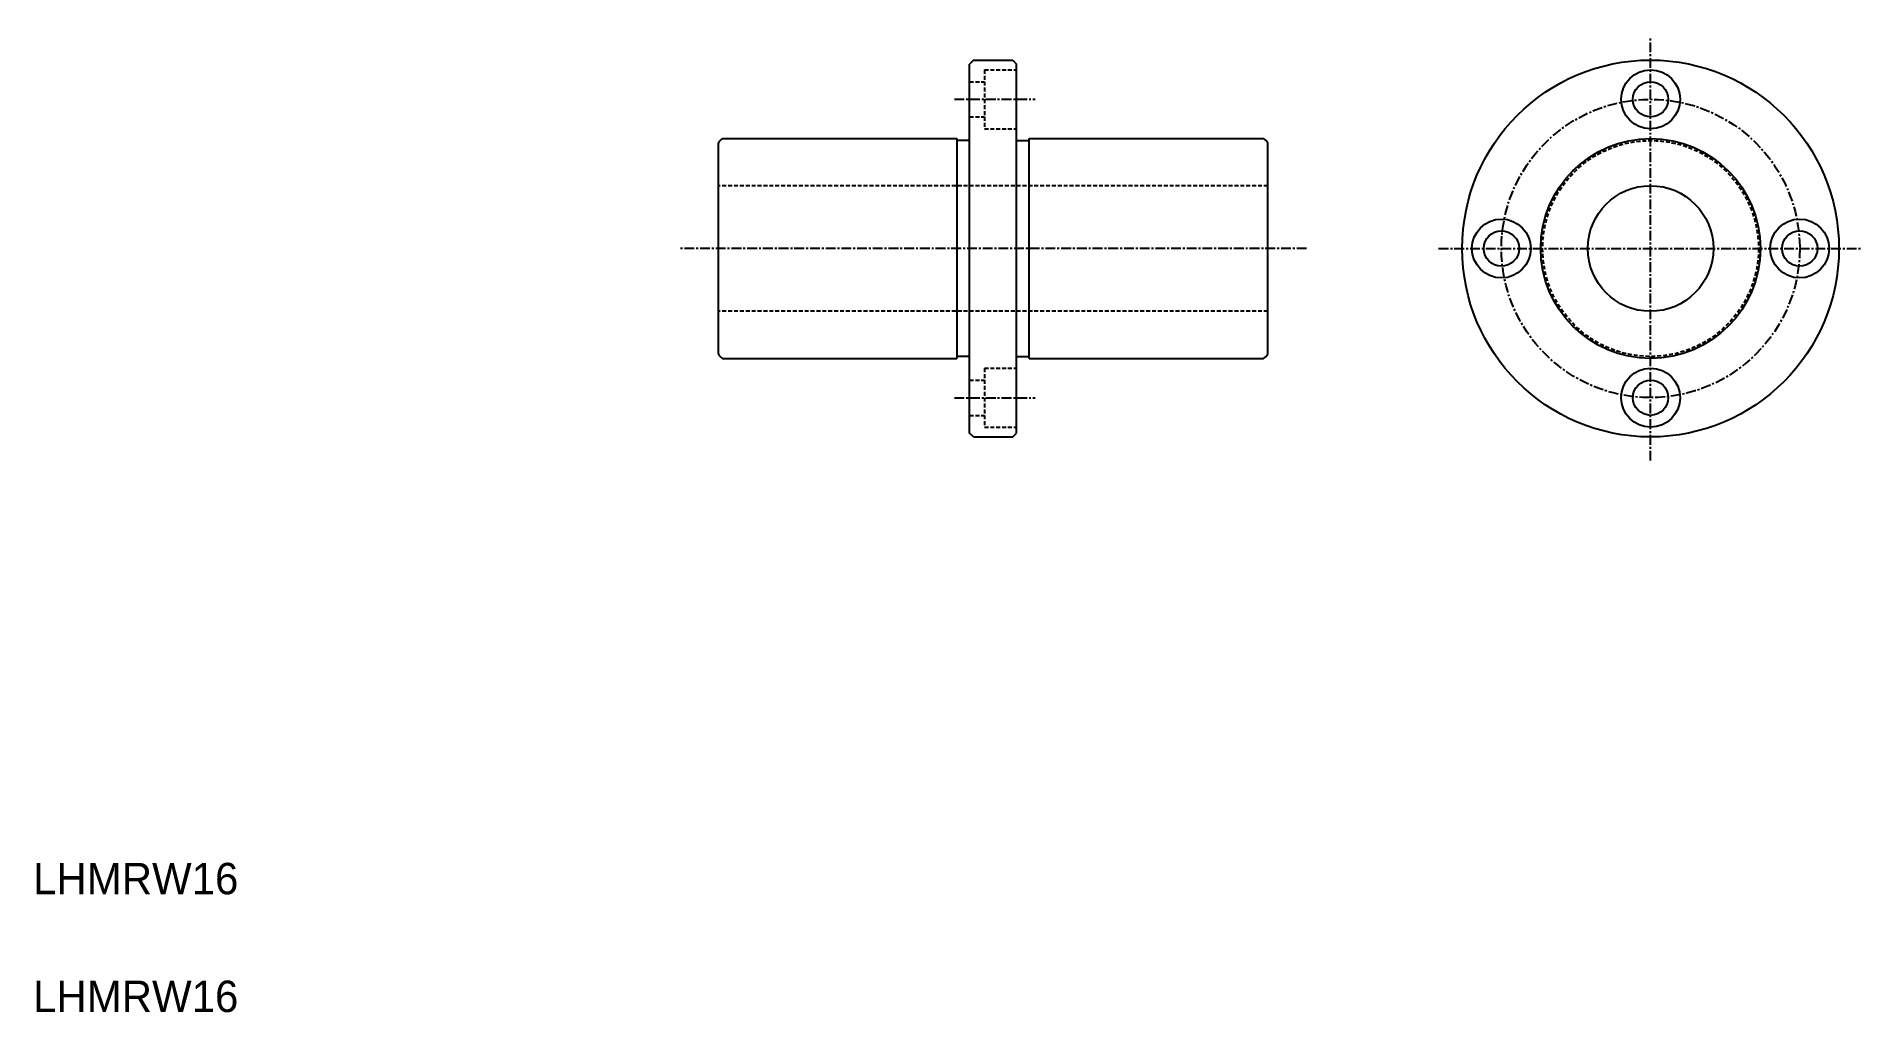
# Model space of a CAD drawing. Extents: x 10 to 243, y 10 to 134.
import ezdxf

# ---------------------------------------------------------------- set-up
doc = ezdxf.new("R2010")
doc.units = 0
doc.linetypes.add('CENTER', pattern=[2, 1.25, -0.25, 0.25, -0.25])
doc.linetypes.add('DASHED', pattern=[0.75, 0.5, -0.25])
doc.layers.get('0').update_dxf_attribs({"linetype": 'CONTINUOUS'})
doc.layers.add('CENTER', color=1, linetype='CENTER')

msp = doc.modelspace()

# ---------------------------------------------------------------- linework, layer by layer
at = {"color": 7, "linetype": 'CONTINUOUS'}
for p, q in [((129.8, 131.25), (129.3, 130.75)), ((129.3, 83.75), (129.3, 130.75)), ((129.8, 131.25), (134.8, 131.25)), ((134.8, 131.25), (135.3, 130.75)), ((135.3, 83.75), (135.3, 130.75)), ((97.84, 121.25), (127.7, 121.25)), ((127.7, 121.25), (127.7, 93.25)), ((129.3, 121), (127.7, 121)), ((135.3, 121), (136.9, 121)), ((136.9, 121.25), (166.76, 121.25)), ((136.9, 93.25), (136.9, 121.25)), ((97.3, 93.79), (97.3, 120.71)), ((167.3, 93.79), (167.3, 120.71)), ((97.84, 93.25), (127.7, 93.25)), ((129.3, 93.5), (127.7, 93.5)), ((135.3, 93.5), (136.9, 93.5)), ((136.9, 93.25), (166.76, 93.25)), ((129.8, 83.25), (129.3, 83.75)), ((134.8, 83.25), (135.3, 83.75)), ((129.8, 83.25), (134.8, 83.25))]:
    msp.add_line(p, q, dxfattribs=at)
at = {"color": 3, "linetype": 'DASHED'}
for p, q in [((129.3, 128.5), (131.2, 128.5)), ((131.2, 130), (131.2, 122.5)), ((131.2, 130), (135.3, 130)), ((129.3, 124), (131.2, 124)), ((131.2, 122.5), (135.3, 122.5)), ((167.3, 115.25), (97.3, 115.25)), ((167.3, 99.25), (97.3, 99.25)), ((131.2, 92), (131.2, 84.5)), ((131.2, 92), (135.3, 92)), ((129.3, 90.5), (131.2, 90.5)), ((129.3, 86), (131.2, 86)), ((131.2, 84.5), (135.3, 84.5))]:
    msp.add_line(p, q, dxfattribs=at)
at = {"color": 7, "linetype": 'CONTINUOUS'}
for centre, radius in [((216.06, 107.25), 24), ((216.06, 126.25), 3.75), ((216.06, 126.25), 2.25), ((216.06, 107.25), 14), ((216.06, 107.25), 8), ((197.06, 107.25), 3.75), ((197.06, 107.25), 2.25), ((235.06, 107.25), 3.75), ((235.06, 107.25), 2.25), ((216.06, 88.25), 3.75), ((216.06, 88.25), 2.25)]:
    msp.add_circle(centre, radius, dxfattribs=at)
at = {"color": 3, "linetype": 'DASHED'}
msp.add_circle((216.06, 107.25), 13.75, dxfattribs=at)
at = {"color": 7, "linetype": 'CONTINUOUS'}
for centre, start, end in [((98.45, 120.1), 117.7958, 152.2042), ((166.15, 120.1), 27.7958, 62.2042), ((98.45, 94.4), 207.7958, 242.2042), ((166.15, 94.4), 297.7958, 332.2042)]:
    msp.add_arc(centre, 1.3, start, end, dxfattribs=at)
at = {"layer": 'CENTER', "color": 1, "linetype": 'CENTER'}
for p, q in [((216.06, 80.25), (216.06, 134.25)), ((127.38, 126.25), (137.65, 126.25)), ((172.23, 107.25), (92.4, 107.25)), ((189.06, 107.25), (243.06, 107.25)), ((127.38, 88.25), (137.65, 88.25))]:
    msp.add_line(p, q, dxfattribs=at)
msp.add_circle((216.06, 107.25), 19, dxfattribs=at)

# ---------------------------------------------------------------- texts
at = {"color": 7, "linetype": 'CONTINUOUS'}
for p in [(10, 25), (10, 10)]:
    msp.add_text('LHMRW16', height=4, dxfattribs=at).set_placement(p)

doc.saveas('drawing.dxf')
